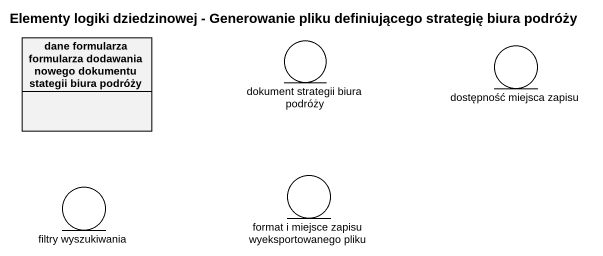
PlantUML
@startuml
title Elementy logiki dziedzinowej - Generowanie pliku definiującego strategię biura podróży
allowmixing
hide circle
hide empty members
class "dane formularza formularza dodawania nowego dokumentu stategii biura podróży" as dane_formularza_formularza
entity "dokument strategii biura podróży" as dokument_strategii_biura
entity "dostępność miejsca zapisu" as dostępność_miejsca_zapisu
entity "filtry wyszukiwania" as filtry_wyszukiwania
entity "format i miejsce zapisu wyeksportowanego pliku" as format_i_miejsce_zapisu
@enduml
